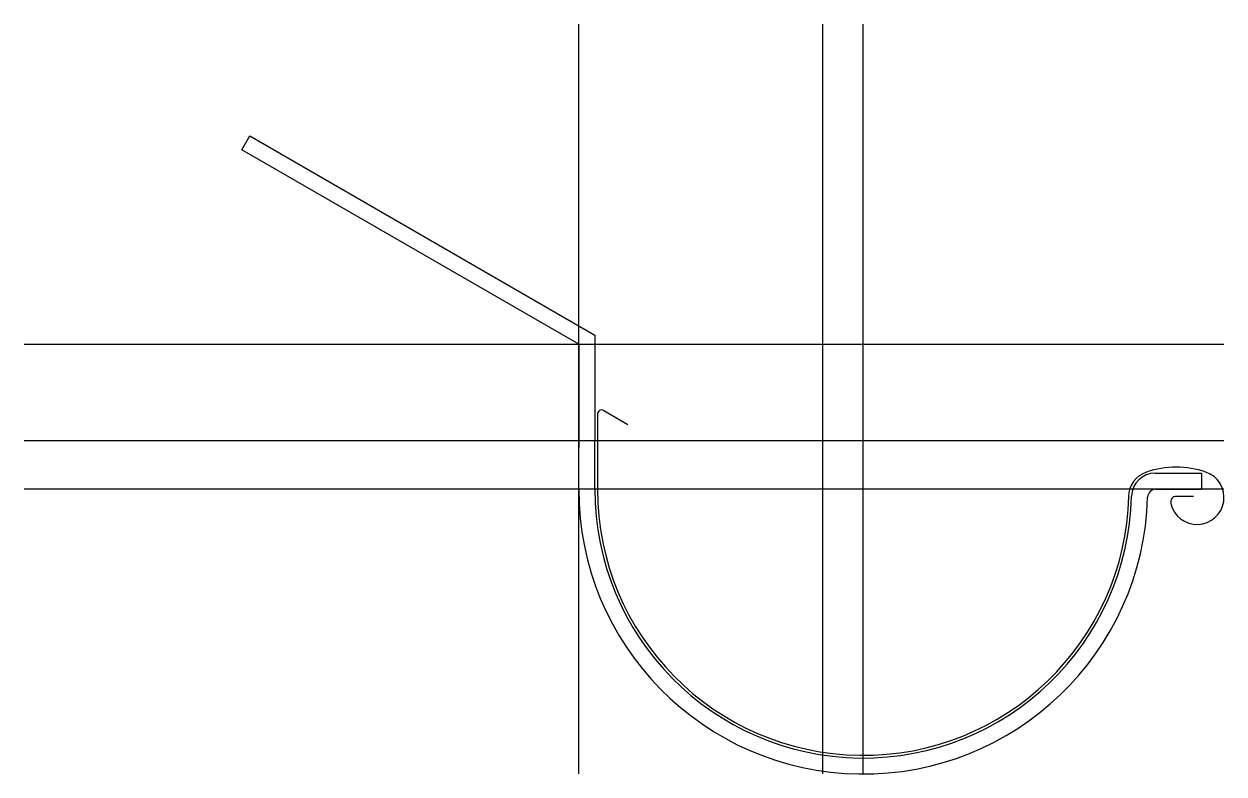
# Model space of a CAD drawing. Extents: x -207 to 240, y -160 to 119.
import ezdxf

# ---------------------------------------------------------------- set-up
doc = ezdxf.new("R2010")
doc.units = 0
doc.layers.get('0').update_dxf_attribs({"linetype": 'CONTINUOUS'})

msp = doc.modelspace()

# ---------------------------------------------------------------- linework, layer by layer
at = {"linetype": 'CONTINUOUS'}
for p, q in [((0, -160), (0, 119.33)), ((91, -160), (91, 119.33)), ((106, -160), (106, 119.33)), ((-125.57, 72.5), (-122.57, 77.7)), ((-122.57, 77.7), (6, 3.46)), ((0, 0), (-125.57, 72.5)), ((-206.69, 0), (240.4, 0)), ((0, 0), (0, -38.49)), ((6, 3.46), (6, -35.93)), ((6.98, -26.05), (6.98, -54)), ((9.38, -24.66), (18.34, -29.84)), ((240.4, -35.93), (-206.69, -35.93)), ((0, -54), (0, -35.93)), ((6, -54), (6, -35.93)), ((214.77, -48), (232.01, -48)), ((232.01, -48), (232.01, -54)), ((240.4, -54), (-206.69, -54)), ((215.03, -54), (232.01, -54)), ((228.99, -56.65), (222.7, -56.65))]:
    msp.add_line(p, q, dxfattribs=at)
for centre, radius, start, end in [((8.58, -26.05), 1.6, 59.9998, 180.1562), ((214.77, -57.07), 10, 108.6899, 178.0936), ((214.78, -56.81), 8.81, 90.0455, 178.504), ((222.62, -80.33), 34.55, 71.3388, 108.6612), ((230.38, -57.07), 10.03, 192.7111, 70.8164), ((106, -54.08), 106, 179.9571, 358.4265), ((106, -54.13), 100, 179.923, 358.5986), ((106, -54.13), 99, 179.9269, 358.5913), ((215.04, -57.08), 3.08, 90.1616, 178.3258), ((222.71, -58.81), 2.16, 90.2186, 192.5681)]:
    msp.add_arc(centre, radius, start, end, dxfattribs=at)

doc.saveas('drawing.dxf')
